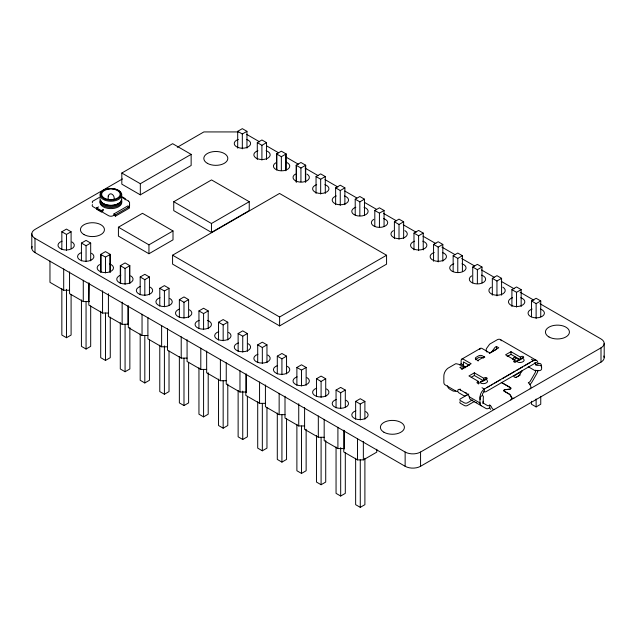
<?xml version="1.0" encoding="UTF-8"?>
<svg xmlns="http://www.w3.org/2000/svg" width="636" height="636" viewBox="0 0 636 636"><rect width="100%" height="100%" fill="white"/><g stroke="black" fill="none" stroke-linecap="round" stroke-linejoin="round"><path stroke-width="0.95" d="M103.175 209.721L103.175 210.786L101.251 211.899L96.616 209.228L96.616 207.893L98.564 206.946M479.981 402.89L479.878 403.28L480.093 396.848A6.567 3.792 -60 0 1 484.33 389.057L534.502 359.785L534.232 360.087M515.55 357.066L515.406 357.702A5.994 3.466 -60 0 1 514.611 360.191M108.255 195.88L108.168 199.354M108.215 196.023C110.235 190.665 116.078 196.214 113.606 200.245M103.191 209.61L101.251 210.564L96.616 207.893M460.082 388.962L460.059 389.025A2.767 1.375 -53.9 0 0 460.122 389.526L460.162 389.63A2.727 1.574 -60 0 0 460.528 390.003M522.005 370.732L519.676 374.763A2.727 1.574 -60 0 1 518.316 376.202M491.413 352.32L494.681 347.789A2.178 1.256 -60 0 1 495.571 346.954L496.438 346.453L498.751 347.789L489.807 352.948L482.096 348.496A3.299 1.908 60 0 0 479.965 348.918M459.931 365.199L461.124 363.72L461.124 360.604A3.299 1.908 60 0 1 463.437 359.268L471.149 363.72L462.205 368.888L459.892 367.552L460.758 367.052A2.178 1.256 -60 0 1 461.649 366.861L465.465 367.743M121.818 173.032L172.634 143.688L191.142 154.373L191.142 165.503L140.325 194.847L121.818 184.162L121.818 173.032L140.325 183.717L191.142 154.373M122.43 178.947L34.996 229.429A10.907 6.296 0 0 0 34.996 238.333L34.996 252.579L405.14 466.283A10.907 6.296 0 0 0 420.563 466.283L601.004 362.099A10.907 6.296 0 0 0 603.826 356.017M177.301 147.274L203.87 131.93L238.476 131.93M100.544 196.723L92.379 201.437L92.379 202.773M61.843 249.566L61.843 231.758L66.47 229.087L71.097 231.758L71.097 248.581M237.697 148.148L237.697 131.326L242.324 128.655L246.951 131.326L246.951 148.148M61.843 231.758L66.47 234.43L71.097 231.758M237.697 131.326L242.324 133.997L246.951 131.326M113.971 215.238L113.971 213.903L127.852 205.889L129.394 206.78L129.394 208.115L115.514 216.129L113.971 215.238L113.2 215.684A3.275 1.892 0 0 1 108.573 215.684L93.15 206.78A3.267 1.892 0 0 1 92.498 204.649M127.852 207.225L128.623 206.78A3.275 1.892 0 0 0 129.466 204.959M115.514 216.129L115.514 214.793L129.394 206.78M81.432 260.871L81.432 243.071L86.059 240.4L90.686 243.071L90.686 260.871M257.286 159.453L257.286 142.639L261.913 139.968L266.54 142.639L266.54 159.453M81.432 243.071L86.059 245.742L90.686 243.071M118.415 227.211L142.472 213.314L173.008 230.948L173.008 239.852L148.951 253.74L118.415 236.115L118.415 227.211L148.951 244.836L173.008 230.948M257.286 142.639L261.913 145.31L266.54 142.639M173.747 201.739L211.534 179.924L249.24 201.691L249.24 210.595L211.454 232.41L173.747 210.643L173.747 201.739L211.454 223.506L249.24 201.691M100.703 272.184L100.703 254.376L105.489 251.618L110.266 254.376L110.266 272.184M276.565 169.772L276.565 153.944L281.343 151.185L286.12 153.944L286.12 169.772M100.703 254.376L105.489 257.135L110.266 254.376M276.565 153.944L281.343 156.702L286.12 153.944M120.291 283.489L120.291 265.689L125.077 262.922L129.855 265.689L129.855 283.489M296.145 182.071L296.145 165.257L300.931 162.49L305.709 165.257L305.709 182.071M120.291 265.689L125.077 268.448L129.855 265.689M296.145 165.257L300.931 168.015L305.709 165.257M88.833 301.742L89.143 283.179M172.579 255.203L279.53 193.455L386.569 255.251L386.569 264.155L279.609 325.902L172.579 264.107L172.579 255.203L279.609 316.998L386.569 255.251M140.19 294.802L140.19 276.994L144.817 274.323L149.444 276.994L149.444 294.802M316.044 193.376L316.044 176.562L320.671 173.89L325.298 176.562L325.298 193.376M140.19 276.994L144.817 279.665L149.444 276.994M316.044 176.562L320.671 179.233L325.298 176.562M61.843 288.633L61.843 335.045L66.47 337.716L71.097 335.045L71.097 294.555M159.779 306.107L159.779 288.299L164.406 285.628L169.025 288.299L169.025 305.121M335.633 204.689L335.633 187.866L340.26 185.195L344.887 187.866L344.887 204.689M159.779 288.299L164.406 290.97L169.025 288.299M335.633 187.866L340.26 190.538L344.887 187.866M108.414 293.697L108.414 316.434L122.144 324.36L128.313 324.185M81.432 299.938L81.432 346.358L86.059 349.029L90.686 346.358L90.686 305.868M179.36 317.42L179.36 299.612L183.987 296.94L188.614 299.612L188.614 317.42M355.214 215.008L355.214 199.179L359.841 196.508L364.468 199.179L364.468 215.008M179.36 299.612L183.987 302.283L188.614 299.612M355.214 199.179L359.841 201.851L364.468 199.179M100.703 311.25L100.703 357.663L105.489 360.421L110.266 357.663L110.266 317.173M198.949 328.725L198.949 310.917L203.576 308.245L208.203 310.917L208.203 328.725M374.803 226.313L374.803 210.484L379.43 207.813L384.057 210.484L384.057 226.313M198.949 310.917L203.576 313.588L208.203 310.917M374.803 210.484L379.43 213.155L384.057 210.484M120.291 322.555L120.291 368.975L125.077 371.734L129.855 368.975L129.855 327.492M218.538 340.029L218.538 322.229L223.164 319.558L227.791 322.229L227.791 340.029M394.392 238.611L394.392 221.797L399.018 219.126L403.645 221.797L403.645 238.611M218.538 322.229L223.164 324.901L227.791 322.229M394.392 221.797L399.018 224.468L403.645 221.797M140.19 333.868L140.19 380.28L144.817 382.952L149.444 380.28L149.444 339.791M238.126 351.342L238.126 333.534L242.745 330.863L247.372 333.534L247.372 351.342M413.98 249.916L413.98 233.102L418.607 230.431L423.234 233.102L423.234 249.916M238.126 333.534L242.745 336.205L247.372 333.534M413.98 233.102L418.607 235.773L423.234 233.102M159.779 345.173L159.779 391.585L164.406 394.256L169.025 391.585L169.025 351.096M257.707 362.647L257.707 344.847L262.334 342.176L266.961 344.847L266.961 362.647M433.561 261.229L433.561 244.415L438.188 241.744L442.815 244.415L442.815 261.229M257.707 344.847L262.334 347.518L266.961 344.847M433.561 244.415L438.188 247.086L442.815 244.415M179.36 356.478L179.36 402.898L183.987 405.569L188.614 402.898L188.614 362.409M277.296 373.96L277.296 356.152L281.923 353.481L286.55 356.152L286.55 373.96M453.15 271.548L453.15 255.72L457.777 253.049L462.404 255.72L462.404 271.548M277.296 356.152L281.923 358.823L286.55 356.152M453.15 255.72L457.777 258.391L462.404 255.72M198.949 367.791L198.949 414.203L203.576 416.874L208.203 414.203L208.203 372.728M296.885 385.265L296.885 367.457L301.512 364.786L306.139 367.457L306.139 385.265M472.739 282.853L472.739 267.025L477.366 264.353L481.993 267.025L481.993 282.853M296.885 367.457L301.512 370.128L306.139 367.457M472.739 267.025L477.366 269.696L481.993 267.025M218.538 379.096L218.538 425.516L223.164 428.187L227.791 425.516L227.791 384.033M316.466 396.578L316.466 378.77L321.093 376.099L325.719 378.77L325.719 396.578M492.328 295.152L492.328 278.337L496.955 275.666L501.581 278.337L501.581 295.152M316.466 378.77L321.093 381.441L325.719 378.77M492.328 278.337L496.955 281.009L501.581 278.337M238.126 390.409L238.126 436.821L242.745 439.492L247.372 436.821L247.372 396.331M336.054 407.883L336.054 390.075L340.681 387.404L345.308 390.075L345.308 406.897M511.908 306.465L511.908 289.642L516.535 286.971L521.162 289.642L521.162 306.465M336.054 390.075L340.681 392.746L345.308 390.075M511.908 289.642L516.535 292.314L521.162 289.642M257.707 401.714L257.707 448.134L262.334 450.805L266.961 448.134L266.961 407.636M355.643 419.196L355.643 401.388L360.27 398.716L364.897 401.388L364.897 419.196M531.497 316.784L531.497 300.955L536.124 298.284L540.751 300.955L540.751 316.784M355.643 401.388L360.27 404.059L364.897 401.388M531.497 300.955L536.124 303.626L540.751 300.955M277.296 413.026L277.296 459.438L281.923 462.11L286.55 459.438L286.55 418.949M461.808 359.117L480.466 348.345M461.672 369.421L464.105 368.005M468.175 365.66L465.735 367.067L463.437 365.724L463.437 361.94L469.432 365.406M489.275 353.481L496.597 349.251M483.702 357.074L477.382 360.723A2.178 1.256 60 0 1 478.471 360.827L476.157 359.491A2.727 1.574 0 0 1 476.157 357.265L478.63 355.842A2.727 1.574 0 0 1 482.486 355.842L484.799 357.178A2.178 1.256 60 0 0 483.265 357.845M486.643 378.817A1.359 0.787 0 0 0 486.643 377.705A1.359 0.787 0 0 0 484.719 377.705L483.758 378.261L474.345 372.831L468.947 375.948L478.359 381.377L478.359 384.049M523.277 357.671A1.359 0.787 0 0 0 523.277 356.558A1.359 0.787 0 0 0 521.345 356.558L520.383 357.114L510.978 351.684L505.58 354.801L514.985 360.23L514.985 362.011M296.885 424.331L296.885 470.743L301.512 473.415L306.139 470.743L306.139 429.268M471.26 377.283L474.345 375.502L482.899 380.439M507.123 356.581L510.978 354.355L519.533 359.292M478.359 381.377L477.39 381.934A1.359 0.787 0 0 0 477.39 383.047A1.359 0.787 0 0 0 479.321 383.047L480.283 382.49C481.921 385.13 489.728 382.936 487.009 380.137M514.985 360.23L514.023 360.787A1.359 0.787 0 0 0 514.023 361.9A1.359 0.787 0 0 0 515.947 361.9L516.917 361.343C518.547 363.983 526.354 361.789 523.635 358.99M480.363 381.823L486.429 378.643A2.178 0.461 -21.2 0 1 486.222 379.414L483.909 380.749A2.178 0.461 -21.2 0 1 481.031 381.759L480.363 381.823L480.721 382.737M516.989 360.676L523.054 357.496A2.178 0.461 -21.2 0 1 522.848 358.267L520.534 359.602A2.178 0.461 -21.2 0 1 517.656 360.612L516.989 360.676L517.346 361.59M468.064 394.352L466.546 395.226A5.994 3.466 -60 0 1 463.549 395.528L458.898 392.841A5.994 3.466 -60 0 1 457.737 391.005L457.96 389.86A3.275 1.892 60 0 1 459.963 389.677L467.062 393.771A3.275 1.892 60 0 1 469.066 396.268L469.455 397.77A5.994 3.466 -60 0 0 470.616 399.607L485.991 408.479A5.994 3.466 -60 0 0 488.989 408.185L489.728 407.755L489.728 405.084L488.989 405.514A2.727 1.574 -60 0 1 487.621 405.649L482.891 402.906M468.788 394.026L460.448 398.836A2.178 1.256 0 0 0 460.448 400.616L464.304 402.842A2.178 1.256 0 0 0 467.388 402.842L472.389 399.957M486.89 387.578L489.442 386.108M491.143 385.122L492.844 384.144M494.546 383.158L500.5 379.724M502.202 378.738L514.969 371.368M516.671 370.39L522.625 366.948M524.326 365.962L530.281 362.528M531.982 361.542L533.683 360.564L531.37 359.229M343.766 430.182L343.766 451.958L357.496 459.884L363.355 459.884L376.774 452.14L376.774 449.231M316.466 435.636L316.466 482.056L321.093 484.727L325.719 482.056L325.719 440.581M521.91 371.368L514.405 375.701A1.693 0.978 0 0 0 514.405 377.076A1.693 0.978 0 0 0 516.798 377.076M482.016 387.721L484.33 389.057L484.33 391.728A2.775 1.598 -60 0 0 482.406 395.513L480.093 396.848L480.093 399.519M534.518 362.965A2.775 1.598 -60 0 1 535.615 364.794L539.145 363.395A2.178 1.773 -9.2 0 1 541.316 365.056L541.316 366.837M474.058 401.666L467.388 405.514A2.178 1.256 0 0 1 464.304 405.514L460.448 403.288A2.178 1.256 0 0 1 460.106 401.769M516.074 377.41L520.24 375.002M336.054 446.949L336.054 493.361L340.681 496.032L345.308 493.361L345.308 452.872M34.996 238.333L405.14 452.037A10.907 6.296 0 0 0 420.563 452.037L601.004 347.852A10.907 6.296 0 0 0 601.004 338.948L539.956 303.706M355.643 458.254L355.643 504.674L360.27 507.345L364.897 504.674L364.897 458.254M531.497 401.276L531.497 404.242L536.124 406.913L540.751 404.242L540.751 396.339M49.966 261.038L49.966 282.336L63.695 290.255L69.555 290.255M69.555 271.866L69.555 293.641L83.276 301.567L89.143 301.567M88.833 282.869L88.833 305.129L102.555 313.055L108.414 313.055M128.313 305.797L128.313 327.564L142.043 335.49L147.902 335.49M147.902 317.579L147.902 338.877L161.624 346.803L167.491 346.803M167.491 328.407L167.491 350.182L181.212 358.108L187.071 358.108M187.071 339.719L187.071 361.494L200.801 369.413L206.66 369.413M206.66 351.024L206.66 372.799L220.39 380.726L226.249 380.726M226.249 362.814L226.249 384.112L239.971 392.03L245.83 392.03M245.83 374.127L245.83 395.417L259.56 403.343L265.419 403.343M265.419 384.955L265.419 406.722L279.148 414.648L285.007 414.648M285.007 396.26L285.007 418.035L298.737 425.961L304.596 425.961M304.596 407.573L304.596 429.34L318.318 437.266L324.177 437.266M324.177 419.355L324.177 440.653L337.907 448.571L343.766 448.571M246.728 134.411L259.623 141.86M266.508 145.827L278.544 152.783M286.287 157.251L298.324 164.199M305.2 168.166L318.103 175.616M324.98 179.591L337.875 187.032M344.76 191.007L356.796 197.955M364.531 202.423L376.576 209.379M383.452 213.346L396.347 220.795M403.232 224.762L416.127 232.212M423.004 236.187L435.906 243.628M441.925 247.11L454.82 254.551M461.704 258.526L474.599 265.975M481.484 269.942L494.379 277.391M501.255 281.358L514.158 288.808M520.176 292.282L533.93 300.224M500.46 339.616L536.705 360.54M519.429 359.897L515.486 357.623A3.275 1.892 60 0 0 513.483 357.806L513.244 358.322A2.767 1.375 -53.9 0 1 513.037 358.982L512.974 359.133A2.727 1.574 -60 0 1 512.775 359.626M528.19 366.71L535.615 370.995A2.727 1.574 -60 0 1 535.138 372.736L530.392 380.956A2.727 1.574 -60 0 1 529.033 382.395L528.285 382.824A3.164 1.829 60 0 1 530.074 384.828L530.639 385.98A2.178 1.773 71 0 1 530.058 388.811M483.257 358.068L482.486 357.623A2.727 1.574 0 0 0 478.63 357.623L476.157 359.046A2.727 1.574 0 0 0 475.458 359.753M501.407 382.347L510.438 387.562A1.741 1.01 0 0 1 510.867 388.572A1.741 1.01 0 0 1 509.516 389.264L505.223 389.725A1.526 0.882 0 0 0 504.046 390.329A1.526 0.882 0 0 0 504.42 391.22L509.086 393.907A3.164 1.829 60 0 1 510.875 395.91L512.052 397.961A2.178 1.773 71 0 0 513.864 398.168M501.248 382.435L510.279 387.65A1.526 0.882 0 0 1 510.66 388.54A1.526 0.882 0 0 1 509.476 389.145L505.183 389.606A1.741 1.01 0 0 0 503.839 390.297A1.741 1.01 0 0 0 504.269 391.307L508.935 393.994A3.164 1.829 60 0 1 510.716 395.997L511.638 398.2A2.178 1.773 71 0 1 510.78 399.949M461.124 363.72L463.437 365.056M465.321 367.441L462.913 366.05A3.45 0.485 24.2 0 0 458.802 364.333L456.25 363.744A2.178 1.256 -60 0 0 455.36 363.935L448.094 368.133A6.567 3.792 -60 0 0 443.849 375.924L443.849 382.125A5.994 3.466 -60 0 0 443.992 383.309L444.071 383.572A5.994 3.466 -60 0 0 445.089 384.867L456.068 391.204A5.994 3.466 -60 0 0 457.443 391.474M469.209 396.769L480.093 403.049A5.994 3.466 -60 0 0 481.333 405.792M121.293 196.317L125.149 198.543L125.149 199.879M128.536 201.103L129.553 202.328L129.569 205.611M120.824 196.651L128.567 201.119M113.971 213.903L115.514 214.793M489.728 407.755L490.277 408.861A2.178 1.773 71 0 0 490.579 409.33M485.761 378.706L486.119 379.62M604.2 343.4L604.2 357.647M601.004 347.852L601.004 362.099M536.124 303.626L536.124 318.461M536.124 399.01L536.124 406.913M535.615 370.995L535.615 370.136A2.783 1.606 0 0 0 538.183 370.685L539.447 370.613A2.178 1.773 -9.2 0 0 541.618 368.713L541.618 366.932A2.178 1.773 -9.2 0 0 539.447 365.271L538.183 365.342A2.783 1.606 0 0 1 535.615 364.794M520.383 357.114L520.383 358.895M516.535 292.314L516.535 307.156M510.978 351.684L510.978 354.355M496.955 281.009L496.955 295.843M496.438 346.453L496.438 349.124M483.758 378.261L483.758 380.042M477.366 269.696L477.366 283.545M474.345 372.831L474.345 375.502M457.777 258.391L457.777 272.24M438.188 247.086L438.188 261.921M420.563 452.037L420.563 466.283M418.607 235.773L418.607 250.616M405.14 452.037L405.14 466.283M399.018 224.468L399.018 239.303M379.43 213.155L379.43 227.004M363.355 441.495L363.355 459.884M360.27 404.059L360.27 419.887M360.27 459.939L360.27 507.345M359.841 201.851L359.841 215.699M357.496 438.594L357.496 459.884M344.378 430.54L344.378 448.929M340.681 392.746L340.681 408.574M340.681 447.641L340.681 496.032M340.26 190.538L340.26 205.38M337.907 427.281L337.907 448.571M321.093 381.441L321.093 397.269M321.093 437.322L321.093 484.727M320.671 179.233L320.671 194.067M318.318 415.976L318.318 437.266M305.399 165.257L305.399 182.071M301.512 370.128L301.512 385.957M301.512 426.017L301.512 473.415M300.931 168.015L300.931 181.864M298.737 403.701L298.737 425.961M296.455 165.257L296.455 182.071M285.818 153.944L285.818 170.758M281.923 358.823L281.923 374.652M281.923 414.704L281.923 462.11M281.343 156.702L281.343 170.551M279.609 316.998L279.609 325.902M279.148 393.358L279.148 414.648M276.867 153.944L276.867 169.772M262.334 347.518L262.334 363.339M262.334 403.399L262.334 450.805M261.913 145.31L261.913 160.145M259.56 382.045L259.56 403.343M246.442 374L246.442 392.388M242.745 336.205L242.745 352.034M242.745 391.1L242.745 439.492M242.324 133.997L242.324 148.84M239.971 370.74L239.971 392.03M223.164 324.901L223.164 340.729M223.164 380.781L223.164 428.187M220.39 359.435L220.39 380.726M211.454 223.506L211.454 232.41M203.576 313.588L203.576 329.416M203.576 369.476L203.576 416.874M200.801 348.123L200.801 369.413M183.987 302.283L183.987 318.111M183.987 358.163L183.987 405.569M181.212 336.818L181.212 358.108M164.406 290.97L164.406 306.798M164.406 345.873L164.406 394.256M161.624 325.505L161.624 346.803M148.951 244.836L148.951 253.74M144.817 279.665L144.817 295.494M144.817 335.546L144.817 382.952M142.043 314.2L142.043 335.49M140.325 183.717L140.325 194.847M129.545 265.689L129.545 283.489M128.003 305.972L128.003 324.36M125.077 268.448L125.077 284.276M125.077 324.328L125.077 371.734M122.144 302.1L122.144 324.36M120.602 265.689L120.602 283.489M109.956 254.376L109.956 272.184M105.489 257.135L105.489 272.963M105.489 313.023L105.489 360.421M102.555 290.795L102.555 313.055M101.251 210.564L101.251 211.899M101.013 254.376L101.013 272.184M86.059 245.742L86.059 261.571M86.059 301.623L86.059 349.029M83.276 280.277L83.276 301.567M66.47 234.43L66.47 250.258M66.47 289.324L66.47 337.716M63.695 268.964L63.695 290.255M31.8 233.881L31.8 248.127M121.214 200.308A10.907 6.296 0 0 1 112.182 208.576A10.907 6.296 0 0 1 100.019 201.771M121.412 199.545A10.899 6.288 0 0 1 111.833 207.439A10.899 6.288 0 0 1 100.027 200.626M119.186 203.011A10.136 5.851 0 0 1 101.696 202.129M121.412 197.406A10.899 6.288 0 0 1 111.833 205.301A10.899 6.288 0 0 1 100.027 198.488M120.983 201.056A10.136 5.851 0 0 1 110.004 206.374A10.136 5.851 0 0 1 100.79 200.038M111.833 188.669A10.899 6.288 0 0 1 120.164 198.241A10.899 6.288 0 0 1 101.609 198.241A10.899 6.288 0 0 1 109.933 188.669M34.996 252.579A10.907 6.296 0 0 1 32.174 246.498M248.215 343.718A8.181 4.722 0 0 1 247.69 350.675A8.181 4.722 0 0 1 235.725 349.76A8.181 4.722 0 0 1 238.341 342.963M228.626 332.405A8.181 4.722 0 0 1 228.101 339.362A8.181 4.722 0 0 1 216.145 338.455A8.181 4.722 0 0 1 218.752 331.658M207.344 320.345A8.181 4.722 0 0 1 209.522 327.476A8.181 4.722 0 0 1 196.993 327.476A8.181 4.722 0 0 1 199.163 320.345M189.449 309.788A8.181 4.722 0 0 1 188.924 316.744A8.181 4.722 0 0 1 176.967 315.838A8.181 4.722 0 0 1 179.583 309.04M169.868 298.483A8.181 4.722 0 0 1 169.343 305.439A8.181 4.722 0 0 1 157.378 304.533A8.181 4.722 0 0 1 159.994 297.728M150.279 287.17A8.181 4.722 0 0 1 149.754 294.126A8.181 4.722 0 0 1 137.797 293.22A8.181 4.722 0 0 1 140.405 286.423M130.69 275.865A8.181 4.722 0 0 1 130.165 282.821A8.181 4.722 0 0 1 118.209 281.915A8.181 4.722 0 0 1 120.816 275.118M109.408 263.805A8.181 4.722 0 0 1 112.023 270.602A8.181 4.722 0 0 1 100.067 271.516A8.181 4.722 0 0 1 99.534 264.56M91.52 253.247A8.181 4.722 0 0 1 90.996 260.204A8.181 4.722 0 0 1 79.031 259.297A8.181 4.722 0 0 1 81.647 252.5M71.932 241.942A8.181 4.722 0 0 1 71.407 248.899A8.181 4.722 0 0 1 59.45 247.984A8.181 4.722 0 0 1 62.058 241.187M344.45 195.96A8.181 4.722 0 0 1 346.628 203.083A8.181 4.722 0 0 1 334.099 203.083A8.181 4.722 0 0 1 336.277 195.96M324.869 184.647A8.181 4.722 0 0 1 327.039 191.77A8.181 4.722 0 0 1 314.51 191.77A8.181 4.722 0 0 1 316.688 184.647M306.973 174.089A8.181 4.722 0 0 1 306.973 180.767A8.181 4.722 0 0 1 295.406 180.767A8.181 4.722 0 0 1 295.406 174.089M285.691 162.029A8.181 4.722 0 0 1 288.299 168.826A8.181 4.722 0 0 1 276.342 169.74A8.181 4.722 0 0 1 275.817 162.784M266.102 150.724A8.181 4.722 0 0 1 268.281 157.847A8.181 4.722 0 0 1 255.751 157.847A8.181 4.722 0 0 1 257.93 150.724M246.522 139.411A8.181 4.722 0 0 1 248.692 146.542A8.181 4.722 0 0 1 236.163 146.542A8.181 4.722 0 0 1 238.341 139.411M365.732 411.564A8.181 4.722 0 0 1 365.207 418.52A8.181 4.722 0 0 1 353.25 417.613A8.181 4.722 0 0 1 355.858 410.816M364.038 207.264A8.181 4.722 0 0 1 366.217 214.388A8.181 4.722 0 0 1 353.688 214.388A8.181 4.722 0 0 1 355.858 207.264M346.143 400.259A8.181 4.722 0 0 1 345.618 407.215A8.181 4.722 0 0 1 333.661 406.301A8.181 4.722 0 0 1 336.277 399.503M326.562 388.946A8.181 4.722 0 0 1 326.037 395.902A8.181 4.722 0 0 1 314.073 394.996A8.181 4.722 0 0 1 316.688 388.199M306.973 377.641A8.181 4.722 0 0 1 306.449 384.597A8.181 4.722 0 0 1 294.492 383.691A8.181 4.722 0 0 1 297.099 376.886M287.385 366.328A8.181 4.722 0 0 1 286.86 373.284A8.181 4.722 0 0 1 274.903 372.378A8.181 4.722 0 0 1 277.511 365.581M267.796 355.023A8.181 4.722 0 0 1 267.271 361.979A8.181 4.722 0 0 1 255.314 361.073A8.181 4.722 0 0 1 257.93 354.276M383.627 218.569A8.181 4.722 0 0 1 386.235 225.375A8.181 4.722 0 0 1 374.278 226.281A8.181 4.722 0 0 1 373.753 219.325M404.909 230.63A8.181 4.722 0 0 1 404.909 237.308A8.181 4.722 0 0 1 393.342 237.308A8.181 4.722 0 0 1 393.342 230.63M540.322 309.04A8.181 4.722 0 0 1 542.5 316.164A8.181 4.722 0 0 1 529.963 316.164A8.181 4.722 0 0 1 532.141 309.04M520.733 297.728A8.181 4.722 0 0 1 522.911 304.859A8.181 4.722 0 0 1 510.382 304.859A8.181 4.722 0 0 1 512.552 297.728M461.975 263.805A8.181 4.722 0 0 1 464.153 270.928A8.181 4.722 0 0 1 451.616 270.928A8.181 4.722 0 0 1 453.794 263.805M442.386 252.5A8.181 4.722 0 0 1 444.564 259.623A8.181 4.722 0 0 1 432.035 259.623A8.181 4.722 0 0 1 434.205 252.5M422.797 241.187A8.181 4.722 0 0 1 424.975 248.31A8.181 4.722 0 0 1 412.446 248.31A8.181 4.722 0 0 1 414.624 241.187M502.838 287.17A8.181 4.722 0 0 1 502.838 293.848A8.181 4.722 0 0 1 491.27 293.848A8.181 4.722 0 0 1 491.27 287.17M481.563 275.118A8.181 4.722 0 0 1 484.171 281.915A8.181 4.722 0 0 1 472.214 282.821A8.181 4.722 0 0 1 471.689 275.865M508.585 355.413A2.727 1.574 -60 0 1 508.387 356.518M495.611 349.76A1.089 0.628 -60 0 1 496.056 349.347M534.256 360.334A6.567 3.792 -60 0 1 537.929 363.458M529.589 384.7A5.994 3.466 -60 0 0 532.03 381.902L536.689 373.841A5.994 3.466 -60 0 0 537.889 370.319M479.806 349.498A3.299 1.908 60 0 1 479.87 349.188M487.065 352.106A3.45 2.775 -43 0 1 486.818 351.891M486.413 351.366A3.45 2.775 -43 0 1 486.731 348.202L489.283 344.672A2.178 1.256 -60 0 1 490.173 343.838L497.439 339.64A6.567 3.792 -60 0 1 501.367 340.769M482.406 395.513A2.783 1.606 0 0 1 483.352 396.991L483.137 403.455L483.352 402.334A2.783 1.606 0 0 0 483.018 401.276M483.734 391.291A3.275 1.892 60 0 0 484.33 391.728L484.37 391.752A6.463 3.729 60 0 0 486.691 391.291L536.315 362.496L536.037 362.798A6.463 3.729 60 0 1 534.574 363.347M476.642 402.556A5.994 3.466 -60 0 1 475.267 402.294M447.394 385.79A3.275 1.892 60 0 0 449.636 389.057L452.721 390.838A2.178 1.256 0 0 0 455.805 390.838M489.728 405.084A3.164 1.829 60 0 1 491.517 407.088L492.089 408.24A2.178 1.773 71 0 0 494.593 409.298M466.172 392.73A2.727 1.574 -60 0 1 465.186 392.69M129.49 202.121L129.49 202.121M105.568 198.694A9.27 5.35 0 0 0 120.117 194.783A9.27 5.35 0 0 0 106.967 189.464A9.27 5.35 0 0 0 105.568 198.694M105.075 199.108A10.136 5.851 0 0 0 120.983 194.823A10.136 5.851 0 0 0 106.602 189.011A10.136 5.851 0 0 0 105.075 199.108M383.929 432.226A11.997 6.924 0 0 0 404.003 429.117A11.997 6.924 0 0 0 389.312 420.635A11.997 6.924 0 0 0 383.929 432.226M83.96 234.549A11.997 6.924 0 0 0 104.034 231.448A11.997 6.924 0 0 0 89.342 222.966A11.997 6.924 0 0 0 83.96 234.549M548.955 336.945A11.997 6.924 0 0 0 569.021 333.844A11.997 6.924 0 0 0 554.33 325.362A11.997 6.924 0 0 0 548.955 336.945M207.344 163.317A11.997 6.924 0 0 0 227.41 160.208A11.997 6.924 0 0 0 212.718 151.726A11.997 6.924 0 0 0 207.344 163.317"/></g></svg>
